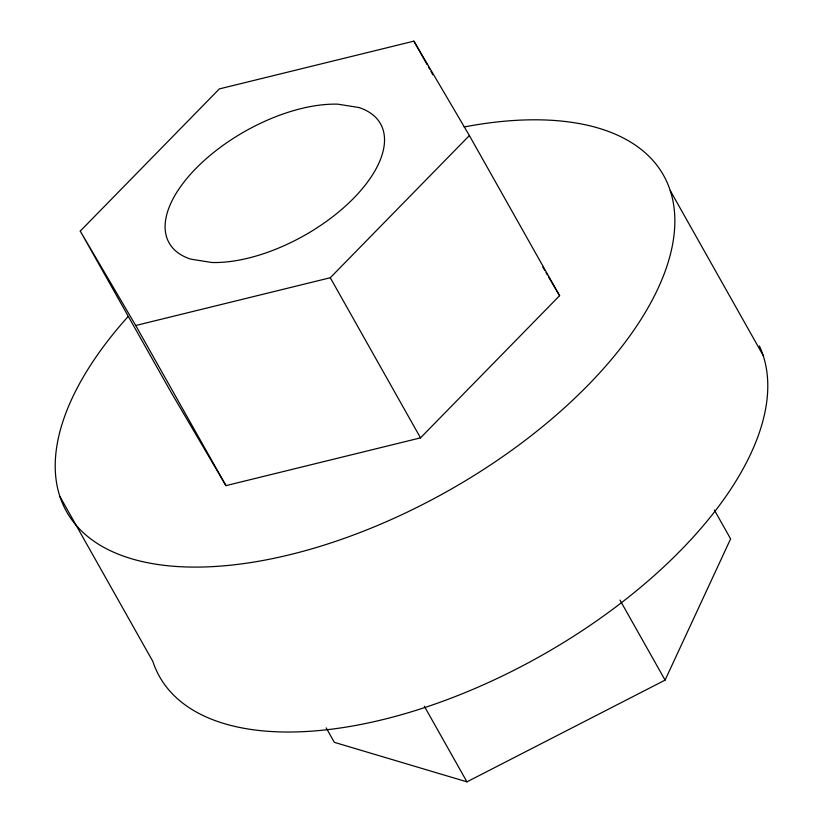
<?xml version="1.0" encoding="UTF-8"?>
<svg xmlns="http://www.w3.org/2000/svg" width="823" height="823" viewBox="0 0 823 823"><rect width="100%" height="100%" fill="white"/><g stroke="black" fill="none" stroke-linecap="round" stroke-linejoin="round"><path stroke-width="1.23" d="M326.186 727.892L334.333 742.336L466.939 781.85L665.087 680.117L730.618 538.87L714.333 509.982M80.253 231.098L219.34 88.915L413.897 41.15L469.377 135.558L559.599 295.683L420.512 437.867L225.955 485.632L170.474 391.223L80.253 231.098L135.723 325.507L225.955 485.632M135.723 325.507L330.29 277.742L469.377 135.558M542.83 267.136L544.764 270.438M546.05 272.629L547.346 274.82M548.632 277.022L559.599 295.683M670.189 190.463L763.116 355.382M413.897 41.15L427.147 64.667M428.413 66.9L429.668 69.142M430.933 71.385L432.826 74.739M619.997 600.111L665.087 680.117M330.29 277.742L420.512 437.867M424.359 706.288L466.939 781.85M59.884 496.444L152.811 661.363A342.594 169.219 -29.4 0 0 520.578 666.877A342.594 169.219 -29.4 0 0 759.392 345.938M464.121 126.979A342.594 169.219 -29.4 0 1 643.956 314.633A342.594 169.219 -29.4 0 1 196.471 567.098A342.594 169.219 -29.4 0 1 128.1 316.557M358.921 107.525L337.821 104.171A121.32 59.925 -29.4 0 0 193.981 170.474A121.32 59.925 -29.4 0 0 190.71 259.132L211.809 262.496A121.32 59.925 -29.4 0 0 355.639 196.183A121.32 59.925 -29.4 0 0 358.921 107.525"/></g></svg>
